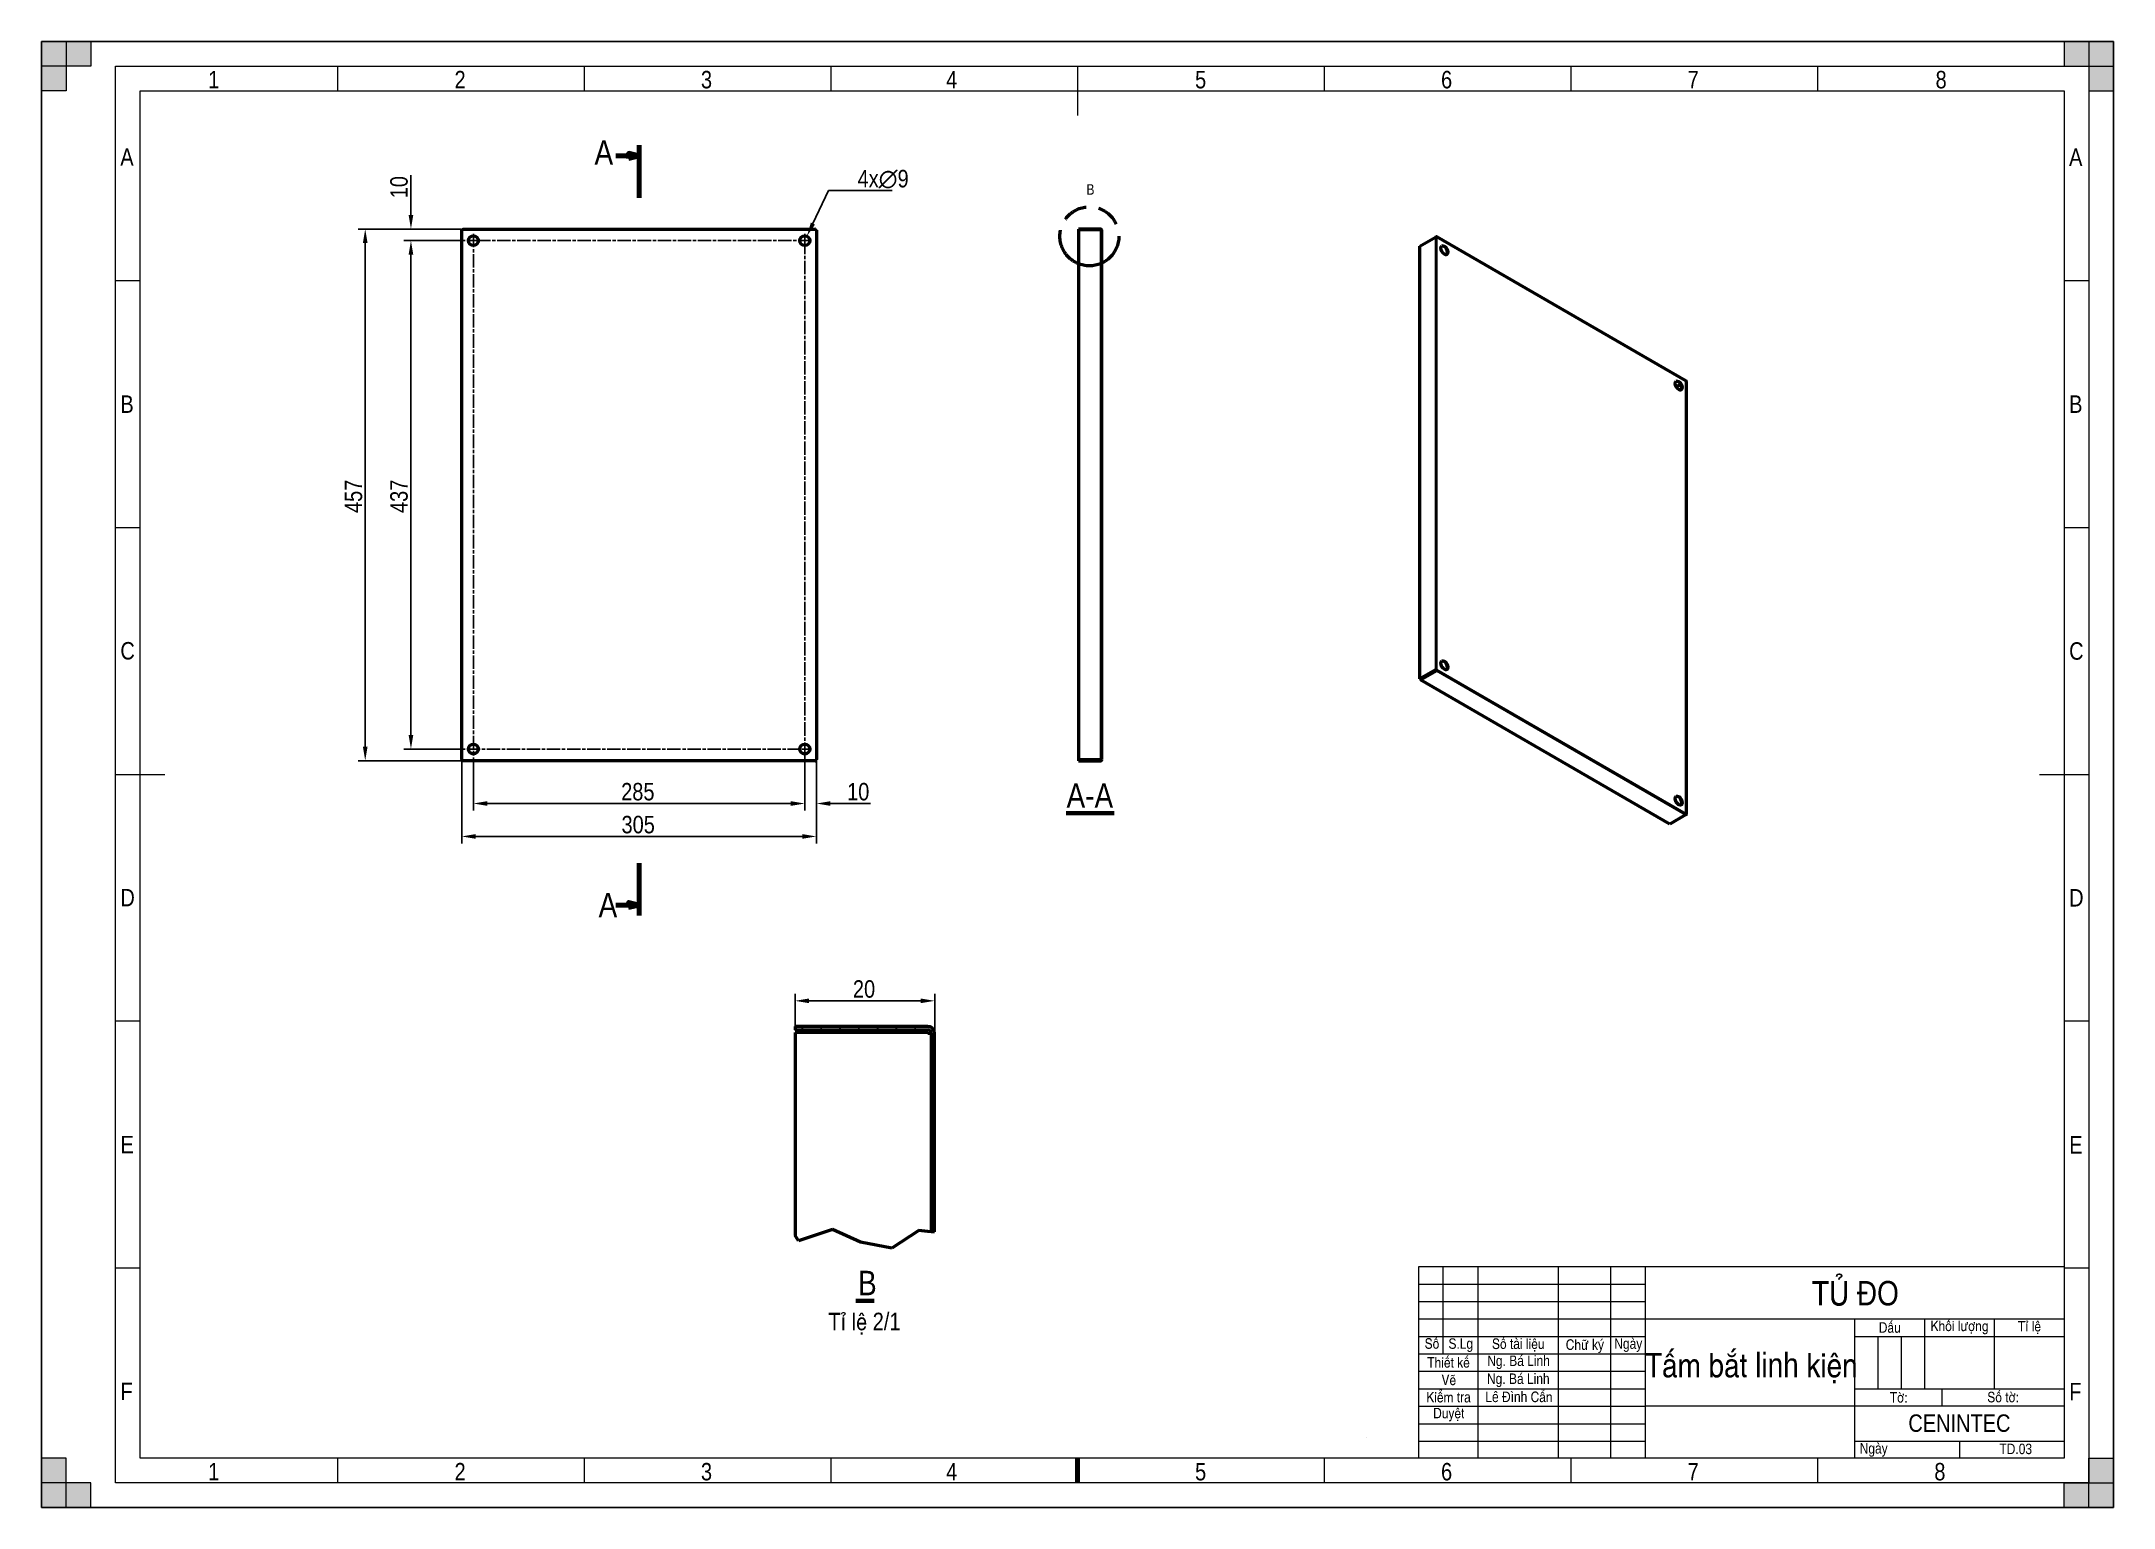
# Model space of a CAD drawing. Header units: millimetres. Extents: x 0 to 1782, y 0 to 1260.
import ezdxf

# ---------------------------------------------------------------- set-up
doc = ezdxf.new("R2010")
doc.units = ezdxf.units.MM
doc.header["$LTSCALE"] = 3
for name, pattern in [('CHAIN', [0.7087, 0.4724, -0.0591, 0.1181, -0.0591]), ('DASHED', [0.2067, 0.1654, -0.0413]), ('DOUBLE_DASH_CHAIN', [1.2403, 0.6614, -0.0827, 0.1654, -0.0827, 0.1654, -0.0827])]:
    doc.linetypes.add(name, pattern=pattern)
for name, color, linetype, lineweight in [('Border (ANSI)', 7, 'Continuous', 70), ('Break Line (ANSI)', 7, 'Continuous', 50), ('Center Mark (ANSI)', 7, 'Continuous', 25), ('Centerline (ANSI)', 7, 'Continuous', 25), ('Co ban', 7, 'Continuous', 50), ('Detail Boundary (ANSI)', 7, 'DOUBLE_DASH_CHAIN', 50), ('Dimension (ANSI)', 7, 'Continuous', 25), ('Hatch (ANSI)', 7, 'Continuous', 18), ('Section Line (ANSI)', 7, 'DOUBLE_DASH_CHAIN', 70), ('Symbol (ANSI)', 7, 'Continuous', 25)]:
    doc.layers.add(name, color=color, linetype=linetype, lineweight=lineweight)
for name, color, linetype, lineweight, true_color in [('Khung ban ve', 5, 'Continuous', 15, 0x0000ff), ('Lien manh', 7, 'Continuous', 25, 0x020305), ('Manh', 7, 'DASHED', 25, 0x008000), ('Manh khung ten', 7, 'Continuous', 15, 0x994c4c), ('Net chu', 30, 'Continuous', 15, 0xff7f00), ('THIN', 5, 'Continuous', 15, 0x0000ff)]:
    doc.layers.add(name, color=color, linetype=linetype, lineweight=lineweight, true_color=true_color)
doc.styles.add('Do nham', font='')
doc.styles.add('Hinh cat 1', font='')
doc.styles.add('Linh_50', font='')
doc.styles.add('Note Text (ANSI)', font='')
doc.styles.add('StandardAM_ANSI', font='')
doc.styles.add('Text Style68', font='')
doc.styles.add('Text Style71', font='')
doc.styles.get('Do nham').set_extended_font_data('VNI-Helve-Condense')
doc.styles.get('Hinh cat 1').set_extended_font_data('VNI-Helve-Condense')
doc.styles.get('Linh_50').set_extended_font_data('VNI-Helve-Condense')
doc.styles.get('Note Text (ANSI)').set_extended_font_data('VNI-Helve-Condense')
doc.styles.get('StandardAM_ANSI').set_extended_font_data('VNI-Helve-Condense')
doc.styles.get('Text Style68').set_extended_font_data('VNI-Helve-Condense')
doc.styles.get('Text Style71').set_extended_font_data('VNI-Helve-Condense')
doc.dimstyles.new('Default - mm (ANSI)', dxfattribs={"dimscale": 3, "dimtxt": 5, "dimasz": 4, "dimexe": 2, "dimexo": 0.5, "dimgap": 0.8, "dimtad": 1, "dimtoh": 1, "dimdec": 0, "dimrnd": 1e-08, "dimzin": 4, "dimdsep": 46, "dimtxsty": 'StandardAM_ANSI', "dimcen": 0.09, "dimdle": 10, "dimclrd": 256, "dimclre": 256, "dimclrt": 256, "dimadec": 1, "dimazin": 1, "dimtfac": 0.61, "dimtofl": 0, "dimtmove": 0, "dimatfit": 3, "dimldrblk": 'DOT', "dimfxl": 1, "dimtolj": 1, "dimtzin": 4, "dimlwd": -1, "dimlwe": -1, "dimarcsym": 0})

# ---------------------------------------------------------------- blocks, each defined once
blk = doc.blocks.new('Borders A2_Thuong')
at = {"layer": 'THIN'}
for points in [[(0.01, 420.04), (14.15, 420.04), (14.15, 412.96), (0.01, 412.96)], [(7.08, 420.04), (7.08, 405.89), (0.01, 405.89), (0.01, 420.04)], [(594.01, 412.96), (594.01, 420.04), (579.87, 420.04), (579.87, 412.96)], [(594.01, 420.04), (586.94, 420.04), (586.94, 405.89), (594.01, 405.89)], [(0.01, -0.01), (7.08, -0.01), (7.08, 14.14), (0.01, 14.14)], [(586.94, -0.01), (586.94, 14.14), (594.01, 14.14), (594.01, -0.01)], [(0.01, 7.06), (0.01, -0.01), (14.15, -0.01), (14.15, 7.06)], [(594.01, -0.01), (579.87, -0.01), (579.87, 7.06), (594.01, 7.06)]]:
    blk.add_hatch(color=256, dxfattribs=at).paths.add_polyline_path(points)
at = {"layer": 'Border (ANSI)'}
for p, q in [((379.87, 20.06), (379.87, 20.02)), ((297.01, 14.14), (297.01, 7.06))]:
    blk.add_line(p, q, dxfattribs=at)
at = {"layer": 'Khung ban ve'}
for p, q in [((297.01, 412.96), (297.01, 398.82)), ((28.3, 405.89), (579.87, 405.89)), ((28.3, 14.14), (28.3, 405.89)), ((579.87, 405.89), (579.87, 14.14)), ((21.23, 210.01), (35.37, 210.01)), ((572.8, 210.01), (586.94, 210.01)), ((394.87, 69.02), (579.89, 69.02)), ((394.87, 14.02), (394.87, 69.02)), ((401.87, 44.02), (401.87, 69.02)), ((411.87, 14.02), (411.87, 69.02)), ((434.87, 14.02), (434.87, 69.02)), ((449.87, 14.02), (449.87, 69.02)), ((459.87, 14.02), (459.87, 69.02)), ((579.87, 64.02), (579.89, 64.02)), ((394.87, 54.02), (579.89, 54.02)), ((519.87, 14.02), (519.87, 54.02)), ((539.87, 34.02), (539.87, 54.02)), ((559.87, 34.02), (559.87, 54.02)), ((579.87, 59.02), (579.89, 59.02)), ((394.87, 49.02), (459.87, 49.02)), ((519.87, 49.02), (579.89, 49.02)), ((394.87, 44.02), (459.87, 44.02)), ((579.87, 44.02), (579.89, 44.02)), ((579.87, 39.02), (579.89, 39.02)), ((519.87, 34.02), (579.89, 34.02)), ((544.87, 29.02), (544.87, 34.02)), ((579.87, 29.02), (459.87, 29.02)), ((579.87, 24.02), (579.89, 24.02)), ((579.87, 14.14), (28.3, 14.14))]:
    blk.add_line(p, q, dxfattribs=at)
at = {"layer": 'Manh khung ten', "lineweight": 25}
for p, q in [((594.01, 420.04), (0.01, 420.04)), ((0.01, 420.04), (0.01, -0.01)), ((594.01, -0.01), (594.01, 420.04)), ((0.01, -0.01), (594.01, -0.01))]:
    blk.add_line(p, q, dxfattribs=at)
at = {"layer": 'Manh khung ten'}
for p, q in [((0.01, 420.04), (594.01, 420.04)), ((0.01, -0.01), (0.01, 420.04)), ((594.01, 420.04), (594.01, -0.01)), ((21.23, 412.96), (586.94, 412.96)), ((21.23, 7.06), (21.23, 412.96)), ((84.87, 412.96), (84.87, 405.89)), ((155.58, 412.96), (155.58, 405.89)), ((367.73, 412.96), (367.73, 405.89)), ((438.44, 412.96), (438.44, 405.89)), ((509.15, 412.96), (509.15, 405.89)), ((586.94, 412.96), (586.94, 7.06)), ((28.25, 351.5), (21.2, 351.5)), ((586.89, 351.5), (579.84, 351.5)), ((28.27, 280.73), (21.23, 280.73)), ((586.92, 280.73), (579.87, 280.73)), ((28.27, 139.35), (21.23, 139.35)), ((586.92, 139.3), (579.87, 139.3)), ((28.3, 68.59), (21.25, 68.59)), ((586.94, 68.53), (579.89, 68.53)), ((394.87, 64.02), (459.87, 64.02)), ((394.87, 59.02), (459.87, 59.02)), ((526.54, 34.02), (526.54, 49.02)), ((533.2, 34.02), (533.2, 49.02)), ((394.87, 39.02), (459.87, 39.02)), ((394.87, 34.02), (459.87, 34.02)), ((394.87, 29.02), (459.87, 29.02)), ((394.87, 24.02), (459.87, 24.02)), ((394.87, 19.02), (459.87, 19.02)), ((519.87, 19.02), (579.89, 19.02)), ((549.88, 19.02), (549.88, 14.14)), ((84.87, 14.14), (84.87, 7.06)), ((155.58, 14.14), (155.58, 7.06)), ((226.3, 14.14), (226.3, 7.06)), ((367.73, 14.14), (367.73, 7.06)), ((438.44, 14.14), (438.44, 7.06)), ((509.15, 14.14), (509.15, 7.06)), ((586.94, 7.06), (21.23, 7.06)), ((594.01, -0.01), (0.01, -0.01))]:
    blk.add_line(p, q, dxfattribs=at)
at = {"layer": 'Net chu'}
blk.add_line((226.3, 412.96), (226.3, 405.89), dxfattribs=at)
at = {"layer": 'THIN'}
for p, q in [((0.01, 412.96), (0.01, 420.04)), ((0.01, 420.04), (14.15, 420.04)), ((0.01, 420.04), (7.08, 420.04)), ((0.01, 405.89), (0.01, 420.04)), ((7.08, 420.04), (7.08, 405.89)), ((14.15, 420.04), (14.15, 412.96)), ((594.01, 420.04), (579.87, 420.04)), ((579.87, 420.04), (579.87, 412.96)), ((594.01, 420.04), (586.94, 420.04)), ((586.94, 420.04), (586.94, 405.89)), ((594.01, 412.96), (594.01, 420.04)), ((594.01, 405.89), (594.01, 420.04)), ((14.15, 412.96), (0.01, 412.96)), ((579.87, 412.96), (594.01, 412.96)), ((7.08, 405.89), (0.01, 405.89)), ((586.94, 405.89), (594.01, 405.89)), ((7.08, 14.14), (0.01, 14.14)), ((0.01, 14.14), (0.01, -0.01)), ((7.08, -0.01), (7.08, 14.14)), ((586.94, -0.01), (586.94, 14.14)), ((586.94, 14.14), (594.01, 14.14)), ((594.01, 14.14), (594.01, -0.01)), ((0.01, 7.06), (0.01, -0.01)), ((14.15, 7.06), (0.01, 7.06)), ((14.15, -0.01), (14.15, 7.06)), ((579.87, -0.01), (579.87, 7.06)), ((579.87, 7.06), (594.01, 7.06)), ((594.01, 7.06), (594.01, -0.01)), ((0.01, -0.01), (14.15, -0.01)), ((0.01, -0.01), (7.08, -0.01)), ((594.01, -0.01), (579.87, -0.01)), ((594.01, -0.01), (586.94, -0.01))]:
    blk.add_line(p, q, dxfattribs=at)
at = {"layer": 'Border (ANSI)', "style": 'Note Text (ANSI)'}
for s, insert, char_height, width, attachment_point in [('Daáu', (529.87, 51.55), 3, 19.9371, 5), ('Khoái löôïng', (549.86, 51.58), 3, 19.9371, 5), ('Tæ leä', (569.89, 51.58), 3, 19.9948, 5), ('Soá', (398.63, 46.96), 3, 7.075, 5), ('S.Lg', (406.89, 46.52), 3, 10.0576, 5), ('Soá taøi lieäu', (423.36, 46.56), 3, 22.8599, 5), ('Chöõ kyù', (442.46, 46.22), 3, 15.0245, 5), ('Ngaøy', (454.9, 46.52), 3, 10.0163, 5), ('Thieát keá', (403.38, 41.55), 3, 16.9679, 5), ('Ng. Baù Linh', (423.45, 41.6), 3, 22.8602, 5), ('Veõ', (403.45, 36.54), 3, 17.0139, 5), ('Ng. Baù Linh', (423.38, 36.45), 3, 22.8602, 5), ('Kieåm tra', (403.38, 31.59), 3, 16.9779, 5), ('Leâ Ñình Caån', (423.56, 31.67), 3, 22.8602, 5), ('Tôø:', (532.42, 31.54), 3, 24.9188, 5), ('Soá tôø:', (562.36, 31.61), 3, 34.8305, 5), ('Duyeät', (403.45, 26.61), 3, 16.9779, 5), ('\\fVNI-Helve-Condense|b0|i0;\\H5.0000;CENINTEC', (549.82, 24.14), 5, 59.8872, 5), ('Ngaøy', (521.24, 16.5), 3, 30.0083, 4)]:
    blk.add_mtext(s, dxfattribs=dict(at, insert=insert, char_height=char_height, width=width, attachment_point=attachment_point))
at = {"layer": 'Net chu', "style": 'Linh_50'}
for s, p in [('1', (47.82, 406.6)), ('2', (118.43, 406.6)), ('3', (189.07, 406.6)), ('4', (259.37, 406.6)), ('5', (330.72, 406.6)), ('6', (401.23, 406.6)), ('7', (471.92, 406.6)), ('8', (542.99, 406.6)), ('A', (22.62, 384.44)), ('A', (581.26, 384.38)), ('B', (22.64, 313.62)), ('B', (581.28, 313.62)), ('C', (22.64, 242.96)), ('C', (581.28, 242.9)), ('D', (22.64, 172.24)), ('D', (581.28, 172.19)), ('E', (22.66, 101.47)), ('E', (581.31, 101.42)), ('F', (22.66, 30.76)), ('F', (581.31, 30.71)), ('1', (47.82, 7.77)), ('2', (118.43, 7.77)), ('3', (189.07, 7.77)), ('4', (259.37, 7.77)), ('5', (330.72, 7.77)), ('6', (401.23, 7.77)), ('7', (471.92, 7.77)), ('8', (542.63, 7.77))]:
    blk.add_text(s, height=5, dxfattribs=at).set_placement(p)
blk = doc.blocks.new('2dTransSection5')
at = {"layer": 'Section Line (ANSI)', "linetype": 'Continuous'}
for p, q in [((164.63, 387.28), (168.34, 387.28)), ((171.34, 387.28), (168.34, 388.03)), ((168.34, 388.03), (168.34, 386.53)), ((168.34, 387.28), (171.34, 387.28)), ((168.34, 386.53), (171.34, 387.28)), ((164.63, 172.62), (168.34, 172.62)), ((171.34, 172.62), (168.34, 173.37)), ((168.34, 173.37), (168.34, 171.87)), ((168.34, 172.62), (171.34, 172.62)), ((168.34, 171.87), (171.34, 172.62))]:
    blk.add_line(p, q, dxfattribs=at)
at = {"layer": 'Section Line (ANSI)', "linetype": 'Continuous', "lineweight": 140}
for p, q in [((171.34, 390.28), (171.34, 375.28)), ((171.34, 184.62), (171.34, 169.62))]:
    blk.add_line(p, q, dxfattribs=at)
at = {"layer": 'Section Line (ANSI)', "linetype": 'Continuous', "flags": 128}
for points in [[(168.34, 386.53), (171.34, 387.28), (168.34, 388.03), (168.34, 386.53)], [(168.34, 171.87), (171.34, 172.62), (168.34, 173.37), (168.34, 171.87)]]:
    blk.add_lwpolyline(points, dxfattribs=at)
at = {"layer": 'Section Line (ANSI)'}
for points in [[(168.34, 386.53), (171.34, 387.28), (168.34, 388.03), (168.34, 386.53)], [(168.34, 171.87), (171.34, 172.62), (168.34, 173.37), (168.34, 171.87)]]:
    blk.add_solid(points, dxfattribs=at)
at = {"layer": 'Section Line (ANSI)', "char_height": 7, "attachment_point": 7, "style": 'Text Style68'}
for insert in [(158.55, 384.73), (159.72, 169.1)]:
    blk.add_mtext('A', dxfattribs=dict(at, insert=insert))
blk = doc.blocks.new('*D6')
at = {"layer": 'Defpoints', "color": 0, "transparency": 16777216}
for p in [(361.5, 642.9), (666.5, 642.9), (666.5, 576.8)]:
    blk.add_point(p, dxfattribs=at)
at = {"layer": 'Dimension (ANSI)', "transparency": 16777216}
for p, q in [((361.5, 641.4), (361.5, 570.8)), ((666.5, 641.4), (666.5, 570.8)), ((373.5, 576.8), (654.5, 576.8))]:
    blk.add_line(p, q, dxfattribs=at)
for points in [[(373.5, 578.8), (373.5, 574.8), (361.5, 576.8)], [(654.5, 578.8), (654.5, 574.8), (666.5, 576.8)]]:
    blk.add_solid(points, dxfattribs=at)
at = {"layer": 'Dimension (ANSI)', "color": 150, "true_color": 0x0080ff, "transparency": 16777216, "insert": (498.9, 594.5), "char_height": 15, "attachment_point": 1, "style": 'StandardAM_ANSI'}
blk.add_mtext('\\A1;305', dxfattribs=at)
blk = doc.blocks.new('_Dot')
at = {"color": 0, "linetype": 'ByBlock', "lineweight": -2}
blk.add_line((-0.5, 0), (-1, 0), dxfattribs=at)
at = {"color": 0, "linetype": 'ByBlock', "const_width": 0.5}
blk.add_lwpolyline([(-0.25, 0, 1), (0.25, 0, 1)], format="xyb", close=True, dxfattribs=at)
blk = doc.blocks.new('*D7')
at = {"layer": 'Defpoints', "color": 0, "transparency": 16777216}
for p in [(278.5, 1098.9), (362.5, 1098.9), (362.5, 641.9)]:
    blk.add_point(p, dxfattribs=at)
at = {"layer": 'Dimension (ANSI)', "transparency": 16777216}
for p, q in [((361, 1098.9), (272.5, 1098.9)), ((278.5, 653.9), (278.5, 1086.9)), ((361, 641.9), (272.5, 641.9))]:
    blk.add_line(p, q, dxfattribs=at)
for points in [[(276.5, 1086.9), (280.5, 1086.9), (278.5, 1098.9)], [(276.5, 653.9), (280.5, 653.9), (278.5, 641.9)]]:
    blk.add_solid(points, dxfattribs=at)
at = {"layer": 'Dimension (ANSI)', "color": 150, "true_color": 0x0080ff, "transparency": 16777216, "insert": (260.8, 854.8), "char_height": 15, "attachment_point": 1, "rotation": 90, "style": 'StandardAM_ANSI'}
blk.add_mtext('\\A1;457', dxfattribs=at)
blk = doc.blocks.new('*D8')
at = {"layer": 'Defpoints', "color": 0, "transparency": 16777216}
for p in [(317.8, 1088.9), (365.8, 1088.9), (365.8, 651.9)]:
    blk.add_point(p, dxfattribs=at)
at = {"layer": 'Dimension (ANSI)', "transparency": 16777216}
for p, q in [((364.3, 1088.9), (311.8, 1088.9)), ((317.8, 663.9), (317.8, 1076.9)), ((364.3, 651.9), (311.8, 651.9))]:
    blk.add_line(p, q, dxfattribs=at)
for points in [[(315.8, 1076.9), (319.8, 1076.9), (317.8, 1088.9)], [(315.8, 663.9), (319.8, 663.9), (317.8, 651.9)]]:
    blk.add_solid(points, dxfattribs=at)
at = {"layer": 'Dimension (ANSI)', "color": 150, "true_color": 0x0080ff, "transparency": 16777216, "insert": (300, 854.8), "char_height": 15, "attachment_point": 1, "rotation": 90, "style": 'StandardAM_ANSI'}
blk.add_mtext('\\A1;437', dxfattribs=at)
blk = doc.blocks.new('*D9')
at = {"layer": 'Defpoints', "color": 0, "transparency": 16777216}
for p in [(371.5, 646.2), (656.5, 646.2), (656.5, 605.1)]:
    blk.add_point(p, dxfattribs=at)
at = {"layer": 'Dimension (ANSI)', "transparency": 16777216}
for p, q in [((371.5, 644.7), (371.5, 599.1)), ((656.5, 644.7), (656.5, 599.1)), ((383.5, 605.1), (644.5, 605.1))]:
    blk.add_line(p, q, dxfattribs=at)
for points in [[(383.5, 607.1), (383.5, 603.1), (371.5, 605.1)], [(644.5, 607.1), (644.5, 603.1), (656.5, 605.1)]]:
    blk.add_solid(points, dxfattribs=at)
at = {"layer": 'Dimension (ANSI)', "color": 150, "true_color": 0x0080ff, "transparency": 16777216, "insert": (498.6, 622.8), "char_height": 15, "attachment_point": 1, "style": 'StandardAM_ANSI'}
blk.add_mtext('\\A1;285', dxfattribs=at)
blk = doc.blocks.new('*D10')
at = {"layer": 'Defpoints', "color": 0, "transparency": 16777216}
for p in [(658.3, 1092.7), (654.7, 1085.1)]:
    blk.add_point(p, dxfattribs=at)
at = {"layer": 'Dimension (ANSI)', "transparency": 16777216}
for p, q in [((677, 1132), (663.5, 1103.6)), ((731.7, 1132), (677, 1132)), ((656.2, 1088.9), (656.8, 1088.9)), ((656.5, 1088.6), (656.5, 1089.2))]:
    blk.add_line(p, q, dxfattribs=at)
blk.add_solid([(661.7, 1104.4), (665.3, 1102.7), (658.3, 1092.7)], dxfattribs=at)
at = {"layer": 'Dimension (ANSI)', "color": 150, "true_color": 0x0080ff, "transparency": 16777216, "insert": (701.9, 1149.7), "char_height": 15, "attachment_point": 1, "style": 'StandardAM_ANSI'}
blk.add_mtext('\\A1;\\fVNI-Helve-Condense|b0|i0;\\H15.0000;4x∅9', dxfattribs=at)
blk = doc.blocks.new('*D11')
at = {"layer": 'Defpoints', "color": 0, "transparency": 16777216}
for p in [(317.8, 1098.9), (362.5, 1098.9), (365.8, 1088.9)]:
    blk.add_point(p, dxfattribs=at)
at = {"layer": 'Dimension (ANSI)', "transparency": 16777216}
for p, q in [((317.8, 1110.9), (317.8, 1145.3)), ((361, 1098.9), (311.8, 1098.9)), ((364.3, 1088.9), (311.8, 1088.9)), ((317.8, 1076.9), (317.8, 1064.9))]:
    blk.add_line(p, q, dxfattribs=at)
for points in [[(315.8, 1110.9), (319.8, 1110.9), (317.8, 1098.9)], [(315.8, 1076.9), (319.8, 1076.9), (317.8, 1088.9)]]:
    blk.add_solid(points, dxfattribs=at)
at = {"layer": 'Dimension (ANSI)', "color": 150, "true_color": 0x0080ff, "transparency": 16777216, "insert": (300, 1125.3), "char_height": 15, "attachment_point": 1, "rotation": 90, "style": 'StandardAM_ANSI'}
blk.add_mtext('\\A1;10', dxfattribs=at)
blk = doc.blocks.new('*D12')
at = {"layer": 'Defpoints', "color": 0, "transparency": 16777216}
for p in [(656.5, 651.9), (666.5, 642.9), (666.5, 605.1)]:
    blk.add_point(p, dxfattribs=at)
at = {"layer": 'Dimension (ANSI)', "transparency": 16777216}
for p, q in [((656.5, 650.4), (656.5, 599.1)), ((666.5, 641.4), (666.5, 599.1)), ((644.5, 605.1), (632.5, 605.1)), ((678.5, 605.1), (712.9, 605.1))]:
    blk.add_line(p, q, dxfattribs=at)
for points in [[(644.5, 607.1), (644.5, 603.1), (656.5, 605.1)], [(678.5, 607.1), (678.5, 603.1), (666.5, 605.1)]]:
    blk.add_solid(points, dxfattribs=at)
at = {"layer": 'Dimension (ANSI)', "color": 150, "true_color": 0x0080ff, "transparency": 16777216, "insert": (692.9, 622.8), "char_height": 15, "attachment_point": 1, "style": 'StandardAM_ANSI'}
blk.add_mtext('\\A1;10', dxfattribs=at)
blk = doc.blocks.new('2dDetail3')
at = {"layer": 'Detail Boundary (ANSI)', "ltscale": 14.266236}
blk.add_circle((300.42, 364.2), 8.45, dxfattribs=at)
at = {"layer": 'Detail Boundary (ANSI)', "insert": (299.58, 376.15), "char_height": 3, "attachment_point": 7, "style": 'Hinh cat 1'}
blk.add_mtext('B', dxfattribs=at)
blk = doc.blocks.new('*D14')
at = {"layer": 'Defpoints', "color": 0, "transparency": 16777216}
for p in [(768.2, 435.5), (648.2, 408.4), (768.2, 407.5)]:
    blk.add_point(p, dxfattribs=at)
at = {"layer": 'Dimension (ANSI)', "transparency": 16777216}
for p, q in [((648.2, 409.9), (648.2, 441.5)), ((660.2, 435.5), (756.2, 435.5)), ((768.2, 409), (768.2, 441.5))]:
    blk.add_line(p, q, dxfattribs=at)
for points in [[(660.2, 437.5), (660.2, 433.5), (648.2, 435.5)], [(756.2, 437.5), (756.2, 433.5), (768.2, 435.5)]]:
    blk.add_solid(points, dxfattribs=at)
at = {"layer": 'Dimension (ANSI)', "color": 150, "true_color": 0x0080ff, "transparency": 16777216, "insert": (697.9, 453.2), "char_height": 15, "attachment_point": 1, "style": 'StandardAM_ANSI'}
blk.add_mtext('\\A1;20', dxfattribs=at)

msp = doc.modelspace()

# ---------------------------------------------------------------- hatches: boundary and pattern name
at = {"layer": 'Hatch (ANSI)'}
h = msp.add_hatch(dxfattribs=at)
h.set_pattern_fill('ANSI31', color=256, scale=15.24, style=0)
h.set_pattern_definition([(45, (0, 0), (-1.3470384, 1.3470384), [])])
edge = h.paths.add_edge_path()
edge.add_line((891.88, 1098.41), (910.88, 1098.41))
edge.add_ellipse((910.88, 1097.91), major_axis=(0, 0.5), ratio=1, start_angle=270, end_angle=360, ccw=False)
edge.add_line((911.38, 1097.91), (911.38, 642.91))
edge.add_ellipse((910.88, 642.91), major_axis=(0.5, 0), ratio=1, start_angle=270, end_angle=360, ccw=False)
edge.add_line((910.88, 642.41), (891.88, 642.41))
edge.add_line((891.88, 642.41), (891.88, 641.91))
edge.add_line((891.88, 641.91), (910.88, 641.91))
edge.add_ellipse((910.88, 642.91), major_axis=(0, -1), ratio=1, start_angle=0, end_angle=90)
edge.add_line((911.88, 642.91), (911.88, 1097.91))
edge.add_ellipse((910.88, 1097.91), major_axis=(1, 0), ratio=1, start_angle=0, end_angle=90)
edge.add_line((910.88, 1098.91), (891.88, 1098.91))
edge.add_line((891.88, 1098.91), (891.88, 1098.41))
h = msp.add_hatch(dxfattribs=at)
h.set_pattern_fill('ANSI31', color=256, scale=91.44, style=0)
h.set_pattern_definition([(45, (0, 0), (-8.08223, 8.08223), [])])
edge = h.paths.add_edge_path()
edge.add_line((768.18, 236.84), (765.18, 237.08))
edge.add_line((765.18, 237.08), (765.18, 407.49))
edge.add_ellipse((762.18, 407.49), major_axis=(0, 3), ratio=1, start_angle=270, end_angle=360)
edge.add_line((762.18, 410.49), (648.18, 410.49))
edge.add_line((648.18, 410.49), (648.18, 413.49))
edge.add_line((648.18, 413.49), (762.18, 413.49))
edge.add_ellipse((762.18, 407.49), major_axis=(6, 0), ratio=1, start_angle=0, end_angle=90, ccw=False)
edge.add_line((768.18, 407.49), (768.18, 236.84))

# ---------------------------------------------------------------- linework, layer by layer
at = {"layer": 'Break Line (ANSI)'}
for p, q in [((651.18, 229.12), (648.18, 233.94)), ((680.43, 239.06), (651.18, 229.12)), ((704.51, 228.1), (680.43, 239.06)), ((754.62, 237.96), (731.43, 222.95)), ((762.18, 237.33), (754.62, 237.96)), ((765.18, 237.08), (762.18, 237.33)), ((768.18, 236.84), (765.18, 237.08)), ((731.43, 222.95), (704.51, 228.1))]:
    msp.add_line(p, q, dxfattribs=at)
at = {"layer": 'Center Mark (ANSI)', "linetype": 'CHAIN', "ltscale": 2.129414}
for p, q in [((377.26, 1088.91), (365.76, 1088.91)), ((656.51, 1083.16), (656.51, 1094.66)), ((377.26, 651.91), (365.76, 651.91)), ((650.76, 651.91), (662.26, 651.91))]:
    msp.add_line(p, q, dxfattribs=at)
at = {"layer": 'Centerline (ANSI)', "linetype": 'CHAIN', "ltscale": 8.113447}
for p, q in [((662.26, 1088.91), (365.76, 1088.91)), ((371.51, 1094.66), (371.51, 646.16)), ((656.51, 646.16), (656.51, 1094.66)), ((365.76, 651.91), (662.26, 651.91))]:
    msp.add_line(p, q, dxfattribs=at)
at = {"layer": 'Co ban'}
for p, q in [((362.01, 1098.06), (361.51, 1098.06)), ((361.51, 1098.06), (361.51, 1097.91)), ((361.51, 642.91), (361.51, 1097.91)), ((362.51, 1097.91), (361.51, 1097.91)), ((362.01, 1097.91), (362.01, 1098.06)), ((362.51, 1098.91), (362.37, 1098.91)), ((362.37, 1098.41), (362.37, 1098.91)), ((362.51, 1098.41), (362.37, 1098.41)), ((362.51, 1098.91), (665.51, 1098.91)), ((362.51, 1098.91), (362.51, 1097.91)), ((665.51, 1097.91), (665.51, 1098.91)), ((665.66, 1098.91), (665.51, 1098.91)), ((665.51, 1098.41), (665.66, 1098.41)), ((666.51, 1097.91), (665.51, 1097.91)), ((665.66, 1098.41), (665.66, 1098.91)), ((666.01, 1097.91), (666.01, 1098.06)), ((666.01, 1098.06), (666.51, 1098.06)), ((666.51, 1097.91), (666.51, 1098.06)), ((666.51, 1097.91), (666.51, 642.91)), ((910.88, 1098.91), (891.88, 1098.91)), ((891.88, 1098.91), (891.88, 1098.41)), ((891.88, 1098.41), (910.88, 1098.41)), ((910.88, 1098.06), (891.88, 1098.06)), ((891.88, 1098.06), (891.88, 642.77)), ((910.88, 1097.91), (910.88, 1098.06)), ((911.38, 1097.91), (910.88, 1097.91)), ((911.38, 1097.91), (911.38, 642.91)), ((911.88, 642.91), (911.88, 1097.91)), ((1185.34, 1084.1), (1198.77, 1091.86)), ((1199.38, 1092.21), (1198.77, 1091.86)), ((1198.88, 1091.79), (1198.77, 1091.86)), ((1198.77, 1091.86), (1198.77, 1091.74)), ((1199.48, 1092.15), (1199.38, 1092.21)), ((1199.38, 1091.91), (1199.38, 1092.21)), ((1199.48, 1091.91), (1199.48, 1092.15)), ((1414.23, 968.5), (1199.98, 1092.2)), ((1185.34, 712.36), (1185.34, 1084.1)), ((1409.72, 965.6), (1405.83, 963.36)), ((1409.97, 965.17), (1406.08, 962.92)), ((1414.73, 596.13), (1414.73, 967.63)), ((1198.77, 720.11), (1185.34, 712.36)), ((1199.13, 719.91), (1185.69, 712.15)), ((1199.38, 719.48), (1185.94, 711.72)), ((1185.94, 711.31), (1199.38, 719.07)), ((1199.13, 720.03), (1198.77, 720.23)), ((1198.77, 720.23), (1198.77, 720.11)), ((1199.13, 719.91), (1198.77, 720.11)), ((1199.13, 720.03), (1199.13, 719.91)), ((1199.48, 719.42), (1199.38, 719.48)), ((1199.38, 719.48), (1199.38, 719.07)), ((1199.38, 719.07), (1199.48, 719.01)), ((1199.48, 719.42), (1199.48, 719.01)), ((1199.83, 720.03), (1200.19, 720.23)), ((1185.69, 712.15), (1185.34, 712.36)), ((1185.94, 711.72), (1185.94, 711.31)), ((1400.4, 587.49), (1185.94, 711.31)), ((361.51, 642.91), (362.51, 642.91)), ((361.51, 642.91), (361.51, 642.77)), ((362.01, 642.77), (361.51, 642.77)), ((362.01, 642.91), (362.01, 642.77)), ((362.51, 642.41), (362.37, 642.41)), ((362.37, 642.41), (362.37, 641.91)), ((362.37, 641.91), (362.51, 641.91)), ((362.51, 642.91), (362.51, 641.91)), ((665.51, 641.91), (362.51, 641.91)), ((665.51, 641.91), (665.51, 642.91)), ((665.51, 642.91), (666.51, 642.91)), ((665.51, 642.41), (665.66, 642.41)), ((665.51, 641.91), (665.66, 641.91)), ((665.66, 642.41), (665.66, 641.91)), ((666.01, 642.91), (666.01, 642.77)), ((666.01, 642.77), (666.51, 642.77)), ((666.51, 642.77), (666.51, 642.91)), ((910.88, 642.77), (891.88, 642.77)), ((910.88, 642.41), (891.88, 642.41)), ((891.88, 642.41), (891.88, 641.91)), ((891.88, 641.91), (910.88, 641.91)), ((910.88, 642.91), (910.88, 642.77)), ((911.38, 642.91), (910.88, 642.91)), ((1413.84, 595.25), (1400.4, 587.49)), ((1413.73, 595.31), (1413.84, 595.25)), ((1413.84, 595.25), (1414.44, 595.6)), ((1413.84, 595.38), (1413.84, 595.25)), ((1414.18, 595.75), (1414.44, 595.6)), ((1414.23, 595.84), (1414.44, 595.72)), ((1414.44, 595.6), (1414.44, 595.72)), ((762.18, 413.49), (648.18, 413.49)), ((648.18, 413.49), (648.18, 410.49)), ((648.18, 410.49), (762.18, 410.49)), ((762.18, 408.37), (648.18, 408.37)), ((648.18, 408.37), (648.18, 233.94)), ((762.18, 407.49), (762.18, 408.37)), ((765.18, 407.49), (762.18, 407.49)), ((765.18, 407.49), (765.18, 237.08)), ((768.18, 236.84), (768.18, 407.49))]:
    msp.add_line(p, q, dxfattribs=at)
for centre in [(371.51, 1088.91), (656.51, 1088.91), (371.51, 651.91), (656.51, 651.91)]:
    msp.add_circle(centre, 4.25, dxfattribs=at)
for centre, radius, start, end in [((910.88, 1097.91), 1, 0, 90), ((910.88, 1097.91), 0.5, 0, 90), ((910.88, 642.91), 0.5, 270, 0), ((910.88, 642.91), 1, 270, 0), ((762.18, 407.49), 6, 0, 90), ((762.18, 407.49), 3, 0, 90)]:
    msp.add_arc(centre, radius, start, end, dxfattribs=at)
for centre, major_axis, start_param, end_param in [((1199.48, 1091.33), (1, 0), 0.7853982, 2.3561945), ((1199.48, 1091.33), (0.5, 0.866), 5.4977871, 7.0685835), ((1206.2, 1080.51), (2.13, -3.68), 0.0832853, 3.0583074), ((1407.72, 964.16), (2.12, -3.68), 0.0832853, 3.0583074), ((1413.73, 967.63), (0.5, 0.866), 5.4977871, 6.2831853), ((1413.73, 967.63), (1, 0), 0, 0.7853982), ((1199.48, 719.82), (-1, 0), 3.9269908, 5.4977871), ((1199.48, 719.82), (-0.5, 0), 3.9269908, 5.4977871), ((1199.48, 719.82), (0.5, 0.866), 3.9269908, 5.4977871), ((1199.48, 719.82), (-0.25, -0.433), 0.7853982, 2.3561945), ((1206.2, 723.7), (2.13, -3.68), 0.0832853, 3.0583074), ((1407.72, 607.35), (2.13, -3.68), 0.0832853, 3.0583074), ((1413.73, 596.13), (-0.5, -0.866), 0.7853982, 2.3561945), ((1413.73, 596.13), (1, 0), 5.4977871, 7.0685835)]:
    msp.add_ellipse(centre, major_axis=major_axis, ratio=0.5773503, start_param=start_param, end_param=end_param, dxfattribs=at)
for centre in [(1206.55, 1080.72), (1408.08, 964.37), (1206.55, 723.91), (1408.08, 607.56)]:
    msp.add_ellipse(centre, major_axis=(-2.12, 3.68), ratio=0.5773503, dxfattribs=at)
at = {"layer": 'Lien manh'}
for p, q in [((1198.77, 720.23), (1198.77, 1091.74)), ((1414.44, 968.04), (1200.19, 1091.74)), ((1200.19, 1091.74), (1200.19, 720.23)), ((1414.44, 596.53), (1414.44, 968.04)), ((1413.73, 595.31), (1199.48, 719.01)), ((1200.19, 720.23), (1414.44, 596.53))]:
    msp.add_line(p, q, dxfattribs=at)
at = {"layer": 'Manh', "ltscale": 27.176023}
for p, q in [((362.01, 1097.91), (362.01, 642.91)), ((666.01, 642.91), (666.01, 1097.91))]:
    msp.add_line(p, q, dxfattribs=at)
at = {"layer": 'Manh', "ltscale": 27.14616}
for p, q in [((665.51, 1098.41), (362.51, 1098.41)), ((362.51, 642.41), (665.51, 642.41))]:
    msp.add_line(p, q, dxfattribs=at)
at = {"layer": 'Symbol (ANSI)', "lineweight": 60}
for p, q in [((881.31, 596.69), (922.45, 596.69)), ((700.29, 177.73), (716.07, 177.73))]:
    msp.add_line(p, q, dxfattribs=at)

# ---------------------------------------------------------------- block references
at = {"xscale": 3, "yscale": 3, "zscale": 3}
msp.add_blockref('Borders A2_Thuong', (0, 0), dxfattribs=at)
at = {"layer": 'Detail Boundary (ANSI)', "xscale": 3, "yscale": 3, "zscale": 3}
msp.add_blockref('2dDetail3', (0, 0), dxfattribs=at)
at = {"layer": 'Section Line (ANSI)', "xscale": 3, "yscale": 3, "zscale": 3}
msp.add_blockref('2dTransSection5', (0, 0), dxfattribs=at)

# ---------------------------------------------------------------- texts
at = {"layer": 'Symbol (ANSI)', "attachment_point": 7}
for s, insert, char_height, style in [('A-A', (881.61, 601.41), 21, 'Text Style71'), ('B', (702.29, 182.45), 21, 'Text Style71'), ('Tæ leä 2/1', (676.82, 148.66), 15, 'Do nham')]:
    msp.add_mtext(s, dxfattribs=dict(at, insert=insert, char_height=char_height, style=style))
at = {"layer": 'Symbol (ANSI)', "attachment_point": 5, "style": 'Note Text (ANSI)'}
for s, insert, char_height, width in [('{\\fVNI-Helve-Condense|b0|i0;\\H21.0000;TUÛ ÑO}', (1560.02, 183.94), 21, 360.1773), ('{\\fVNI-Helve-Condense|b0|i0;TD.03}', (1697.9, 50.33), 9, 120.3988)]:
    msp.add_mtext(s, dxfattribs=dict(at, insert=insert, char_height=char_height, width=width))
at = {"layer": 'Symbol (ANSI)', "insert": (1470.56, 119.81), "char_height": 21, "width": 187.2934, "attachment_point": 5, "line_spacing_factor": 1.148431, "style": 'Note Text (ANSI)'}
msp.add_mtext('{\\fVNI-Helve-Condense|b0|i0;\\H21.0000;Taám baét linh kieän}', dxfattribs=at)

# ---------------------------------------------------------------- dimensions: what is measured, and where the dimension line sits
at = {"layer": 'Dimension (ANSI)'}
for base, p1, p2, angle, override, picture, middle in [((317.76, 1098.91), (365.76, 1088.91), (362.51, 1098.91), 90, {"dimgap": 0.8, "dimtoh": 0, "dimdec": 0, "dimtol": 0, "dimlim": 0, "dimtp": 0, "dimtm": 0, "dimtdec": 2, "dimatfit": 1}, '*D11', (317.76, 1134.1)), ((278.51, 1098.91), (362.51, 641.91), (362.51, 1098.91), 90, {"dimgap": 0.8, "dimtoh": 0, "dimdec": 0, "dimtol": 0, "dimlim": 0, "dimtp": 0, "dimtm": 0, "dimtdec": 2, "dimatfit": 1}, '*D7', (278.51, 870.41)), ((317.76, 1088.91), (365.76, 651.91), (365.76, 1088.91), 270, {"dimgap": 0.8, "dimtoh": 0, "dimdec": 0, "dimtol": 0, "dimlim": 0, "dimtp": 0, "dimtm": 0, "dimtdec": 2, "dimatfit": 1}, '*D8', (317.76, 870.41)), ((656.51, 605.11), (371.51, 646.16), (656.51, 646.16), 180, {"dimgap": 0.8, "dimtoh": 0, "dimdec": 0, "dimtol": 0, "dimlim": 0, "dimtp": 0, "dimtm": 0, "dimtdec": 2, "dimatfit": 1}, '*D9', (514.01, 605.11)), ((666.51, 605.11), (656.51, 651.91), (666.51, 642.91), 180, {"dimgap": 0.8, "dimtoh": 0, "dimdec": 0, "dimtol": 0, "dimlim": 0, "dimtp": 0, "dimtm": 0, "dimtdec": 2, "dimatfit": 1}, '*D12', (701.7, 605.11)), ((768.18, 435.53), (648.18, 408.37), (768.18, 407.49), 180, {"dimgap": 0.8, "dimtoh": 0, "dimdec": 0, "dimlfac": 0.166667, "dimtol": 0, "dimlim": 0, "dimtp": 0, "dimtm": 0, "dimtdec": 2, "dimatfit": 1}, '*D14', (708.18, 435.53))]:
    dim = msp.add_linear_dim(base=base, p1=p1, p2=p2, angle=angle, dimstyle='Default - mm (ANSI)', override=override, dxfattribs=at)
    dim.commit()
    dim.dimension.update_dxf_attribs({"geometry": picture, "text_midpoint": middle, "dimtype": 160})
dim = msp.add_diameter_dim_2p(p1=(654.6864, 1085.0734), p2=(658.337, 1092.7495), text='\\fVNI-Helve-Condense|b0|i0;\\H15.0000;4x<>', dimstyle='Default - mm (ANSI)', override={"dimgap": 0.8, "dimtih": 1, "dimdec": 0, "dimlfac": 1, "dimtol": 0, "dimlim": 0, "dimtp": 0, "dimtm": 0, "dimtdec": 2}, dxfattribs=at)
dim.commit()
dim.dimension.update_dxf_attribs({"geometry": '*D10', "text_midpoint": (716.8201, 1132.0246), "dimtype": 163})
dim = msp.add_linear_dim(base=(666.51, 576.81), p1=(361.51, 642.91), p2=(666.51, 642.91), dimstyle='Default - mm (ANSI)', override={"dimgap": 0.8, "dimtoh": 0, "dimdec": 0, "dimtol": 0, "dimlim": 0, "dimtp": 0, "dimtm": 0, "dimtdec": 2, "dimatfit": 1}, dxfattribs=at)
dim.commit()
dim.dimension.update_dxf_attribs({"geometry": '*D6', "text_midpoint": (514.01, 576.81), "dimtype": 160})

doc.saveas('drawing.dxf')
